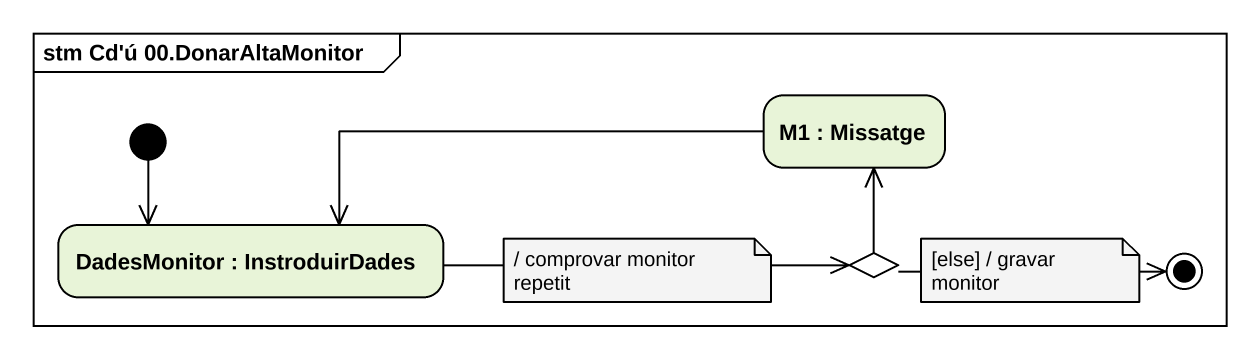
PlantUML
@startuml
mainframe stm Cd'ú 00.DonarAltaMonitor
hide empty description
state "M1 : Missatge" as M1
state "DadesMonitor : InstroduirDades" as DadesMonitor
state choice1 <<choice>>
[*] --> DadesMonitor
M1 -left-> DadesMonitor
DadesMonitor -right-> choice1
choice1 -up-> M1
choice1 -right-> [*]
note as N1
  / comprovar monitor repetit
end note
note as N2
  [else] / gravar monitor
end note
@enduml
